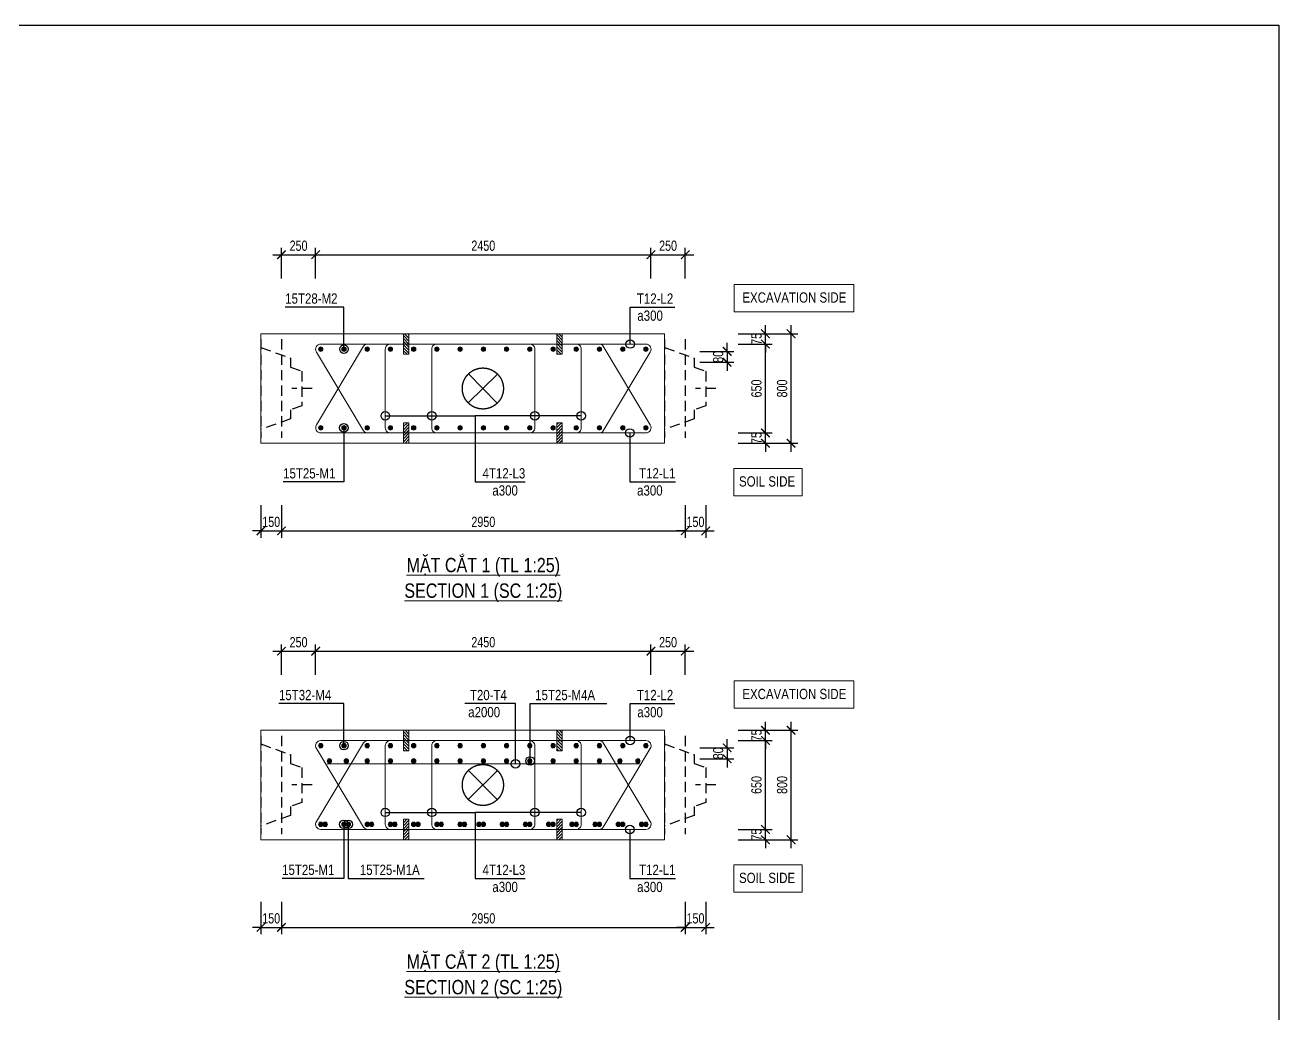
# Model space of a CAD drawing. Header units: millimetres. Extents: x 2746337 to 7547699, y -363432 to 15720.
# Drawn here: x 2907552 to 2944197, y -19783 to 9128 of the extents above; entities that cross this region are included whole.
import ezdxf
from ezdxf.enums import TextEntityAlignment as Align

# ---------------------------------------------------------------- set-up
doc = ezdxf.new("R2010")
doc.units = ezdxf.units.MM
doc.header["$LTSCALE"] = 1200
doc.header["$PDMODE"] = 3
doc.linetypes.add('CENTER', pattern=[2, 1.25, -0.25, 0.25, -0.25])
doc.linetypes.add('HIDDEN', pattern=[0.375, 0.25, -0.125])
for name, color, linetype, lineweight in [('5', 5, 'Continuous', 13), ('BOUND', 3, 'Continuous', 20), ('CWS', 8, 'HIDDEN', 9), ('ENOTE', 2, 'Continuous', 15), ('GRID', 74, 'CENTER', 15), ('K-THUOC', 1, 'Continuous', 18), ('LEADER', 8, 'Continuous', 9), ('MCT', 6, 'Continuous', 20), ('TEXTEN', 3, 'Continuous', 13), ('TEXTMA', 2, 'Continuous', 13), ('TEXTVN', 2, 'Continuous', 20), ('TIE', 4, 'Continuous', 13)]:
    doc.layers.add(name, color=color, linetype=linetype, lineweight=lineweight)
doc.layers.add('CDC.04.HIDDEN', color=8, linetype='HIDDEN')
doc.layers.add('MIE', color=5, linetype='HIDDEN')
doc.styles.add('DB_Arial', font='arial.ttf', dxfattribs={"width": 0.8})
doc.styles.add('SMTEXT', font='arial.ttf', dxfattribs={"width": 0.75})
doc.dimstyles.new('BSV25', dxfattribs={"dimtxt": 300, "dimasz": 250, "dimexe": 200, "dimexo": 0, "dimgap": 108, "dimtad": 1, "dimdec": 0, "dimlfac": 0.25, "dimdsep": 46, "dimtxsty": 'SMTEXT', "dimblk": 'ARCHTICK', "dimcen": 100, "dimdle": 250, "dimclrd": 256, "dimclre": 256, "dimclrt": 2, "dimadec": 0, "dimazin": 0, "dimtfac": 1, "dimtdec": 0, "dimtix": 1, "dimtmove": 2, "dimatfit": 3, "dimfxl": 800, "dimfxlon": 1, "dimtolj": 1, "dimtzin": 0, "dimarcsym": 0})

# ---------------------------------------------------------------- blocks, each defined once
blk = doc.blocks.new('cws800')
at = {"layer": 'CDC.04.HIDDEN'}
for p, q in [((-600, 1440), (-600, -1440)), ((0, 1440), (0, -1440))]:
    blk.add_line(p, q, dxfattribs=at)
for points in [[(0, 1200), (-860, 888), (-860, 627), (-1200, 507), (-1200, -507), (-860, -627), (-860, -888), (0, -1200)], [(-1500, 0), (-900, 0)]]:
    blk.add_lwpolyline(points, dxfattribs=at)
blk = doc.blocks.new('_ArchTick')
at = {"color": 0, "linetype": 'ByBlock', "const_width": 0.15}
blk.add_lwpolyline([(-0.5, -0.5), (0.5, 0.5)], dxfattribs=at)
blk = doc.blocks.new('*D171')
at = {"layer": 'Defpoints', "color": 0, "transparency": 16777216}
for p in [(2914445, -16501), (2915045, -16501), (2915045, -17251)]:
    blk.add_point(p, dxfattribs=at)
at = {"layer": 'K-THUOC', "lineweight": -2, "transparency": 16777216}
for p, q in [((2914445, -16501), (2914445, -17451)), ((2915045, -16501), (2915045, -17451)), ((2914445, -17251), (2914195, -17251)), ((2914445, -17251), (2915045, -17251)), ((2915045, -17251), (2915295, -17251))]:
    blk.add_line(p, q, dxfattribs=at)
at = {"layer": 'K-THUOC', "lineweight": -2, "transparency": 16777216, "xscale": 250, "yscale": 250, "zscale": 250}
blk.add_blockref('_ArchTick', (2914445, -17251), dxfattribs=at)
at = {"layer": 'K-THUOC', "lineweight": -2, "transparency": 16777216, "xscale": 250, "yscale": 250, "zscale": 250, "rotation": 180}
blk.add_blockref('_ArchTick', (2915045, -17251), dxfattribs=at)
at = {"layer": 'K-THUOC', "color": 2, "transparency": 16777216, "insert": (2914745, -16990), "char_height": 300, "attachment_point": 5, "style": 'SMTEXT'}
blk.add_mtext('\\A1;150', dxfattribs=at)
blk = doc.blocks.new('*D172')
at = {"layer": 'Defpoints', "color": 0, "transparency": 16777216}
for p in [(2926845, -16501), (2927445, -16501), (2927445, -17251)]:
    blk.add_point(p, dxfattribs=at)
at = {"layer": 'K-THUOC', "lineweight": -2, "transparency": 16777216}
for p, q in [((2926845, -16501), (2926845, -17451)), ((2927445, -16501), (2927445, -17451)), ((2926845, -17251), (2926595, -17251)), ((2926845, -17251), (2927445, -17251)), ((2927445, -17251), (2927695, -17251))]:
    blk.add_line(p, q, dxfattribs=at)
at = {"layer": 'K-THUOC', "lineweight": -2, "transparency": 16777216, "xscale": 250, "yscale": 250, "zscale": 250}
blk.add_blockref('_ArchTick', (2926845, -17251), dxfattribs=at)
at = {"layer": 'K-THUOC', "lineweight": -2, "transparency": 16777216, "xscale": 250, "yscale": 250, "zscale": 250, "rotation": 180}
blk.add_blockref('_ArchTick', (2927445, -17251), dxfattribs=at)
at = {"layer": 'K-THUOC', "color": 2, "transparency": 16777216, "insert": (2927145, -16990), "char_height": 300, "attachment_point": 5, "style": 'SMTEXT'}
blk.add_mtext('\\A1;150', dxfattribs=at)
blk = doc.blocks.new('*D173')
at = {"layer": 'Defpoints', "color": 0, "transparency": 16777216}
for p in [(2916045, -9178), (2915045, -9869), (2916045, -9869)]:
    blk.add_point(p, dxfattribs=at)
at = {"layer": 'K-THUOC', "lineweight": -2, "transparency": 16777216}
for p, q in [((2915045, -9869), (2915045, -8978)), ((2916045, -9869), (2916045, -8978)), ((2914795, -9178), (2916295, -9178))]:
    blk.add_line(p, q, dxfattribs=at)
at = {"layer": 'K-THUOC', "lineweight": -2, "transparency": 16777216, "xscale": 250, "yscale": 250, "zscale": 250, "rotation": 180}
blk.add_blockref('_ArchTick', (2915045, -9178), dxfattribs=at)
at = {"layer": 'K-THUOC', "lineweight": -2, "transparency": 16777216, "xscale": 250, "yscale": 250, "zscale": 250}
blk.add_blockref('_ArchTick', (2916045, -9178), dxfattribs=at)
at = {"layer": 'K-THUOC', "color": 2, "transparency": 16777216, "insert": (2915545, -8916), "char_height": 300, "attachment_point": 5, "style": 'SMTEXT'}
blk.add_mtext('\\A1;250', dxfattribs=at)
blk = doc.blocks.new('*D174')
at = {"layer": 'Defpoints', "color": 0, "transparency": 16777216}
for p in [(2925843, -9178), (2916045, -9869), (2925843, -9869)]:
    blk.add_point(p, dxfattribs=at)
at = {"layer": 'K-THUOC', "lineweight": -2, "transparency": 16777216}
for p, q in [((2916045, -9869), (2916045, -8978)), ((2925843, -9869), (2925843, -8978)), ((2915795, -9178), (2926093, -9178))]:
    blk.add_line(p, q, dxfattribs=at)
at = {"layer": 'K-THUOC', "lineweight": -2, "transparency": 16777216, "xscale": 250, "yscale": 250, "zscale": 250, "rotation": 180}
blk.add_blockref('_ArchTick', (2916045, -9178), dxfattribs=at)
at = {"layer": 'K-THUOC', "lineweight": -2, "transparency": 16777216, "xscale": 250, "yscale": 250, "zscale": 250}
blk.add_blockref('_ArchTick', (2925843, -9178), dxfattribs=at)
at = {"layer": 'K-THUOC', "color": 2, "transparency": 16777216, "insert": (2920944, -8916), "char_height": 300, "attachment_point": 5, "style": 'SMTEXT'}
blk.add_mtext('\\A1;2450', dxfattribs=at)
blk = doc.blocks.new('*D175')
at = {"layer": 'Defpoints', "color": 0, "transparency": 16777216}
for p in [(2915045, -16501), (2926845, -16501), (2926845, -17251)]:
    blk.add_point(p, dxfattribs=at)
at = {"layer": 'K-THUOC', "lineweight": -2, "transparency": 16777216}
for p, q in [((2915045, -16501), (2915045, -17451)), ((2926845, -16501), (2926845, -17451)), ((2914795, -17251), (2927095, -17251))]:
    blk.add_line(p, q, dxfattribs=at)
at = {"layer": 'K-THUOC', "lineweight": -2, "transparency": 16777216, "xscale": 250, "yscale": 250, "zscale": 250, "rotation": 180}
blk.add_blockref('_ArchTick', (2915045, -17251), dxfattribs=at)
at = {"layer": 'K-THUOC', "lineweight": -2, "transparency": 16777216, "xscale": 250, "yscale": 250, "zscale": 250}
blk.add_blockref('_ArchTick', (2926845, -17251), dxfattribs=at)
at = {"layer": 'K-THUOC', "color": 2, "transparency": 16777216, "insert": (2920945, -16990), "char_height": 300, "attachment_point": 5, "style": 'SMTEXT'}
blk.add_mtext('\\A1;2950', dxfattribs=at)
blk = doc.blocks.new('*D176')
at = {"layer": 'Defpoints', "color": 0, "transparency": 16777216}
for p in [(2926845, -9178), (2925843, -9869), (2926845, -9869)]:
    blk.add_point(p, dxfattribs=at)
at = {"layer": 'K-THUOC', "lineweight": -2, "transparency": 16777216}
for p, q in [((2925843, -9869), (2925843, -8978)), ((2926845, -9869), (2926845, -8978)), ((2925593, -9178), (2927095, -9178))]:
    blk.add_line(p, q, dxfattribs=at)
at = {"layer": 'K-THUOC', "lineweight": -2, "transparency": 16777216, "xscale": 250, "yscale": 250, "zscale": 250, "rotation": 180}
blk.add_blockref('_ArchTick', (2925843, -9178), dxfattribs=at)
at = {"layer": 'K-THUOC', "lineweight": -2, "transparency": 16777216, "xscale": 250, "yscale": 250, "zscale": 250}
blk.add_blockref('_ArchTick', (2926845, -9178), dxfattribs=at)
at = {"layer": 'K-THUOC', "color": 2, "transparency": 16777216, "insert": (2926344, -8916), "char_height": 300, "attachment_point": 5, "style": 'SMTEXT'}
blk.add_mtext('\\A1;250', dxfattribs=at)
blk = doc.blocks.new('mct1')
at = {"lineweight": 9}
h = blk.add_hatch(color=256, dxfattribs=at)
h.dxf.hatch_style = 1
h.paths.add_polyline_path([(-16, 0, 1), (16, 0, 1)])
blk.add_circle((0, 0), 16, dxfattribs=at)
blk = doc.blocks.new('sp')
at = {"layer": '5', "lineweight": 20}
h = blk.add_hatch(dxfattribs=at)
h.set_pattern_fill('ANSI31', color=256, scale=500)
h.set_pattern_definition([(45, (0, 0), (-44.194, 44.194), [])])
h.paths.add_polyline_path([(80, 300), (-80, 300), (-80, -300), (80, -300)])
blk.add_lwpolyline([(-80, -300), (80, -300), (80, 300), (-80, 300)], close=True, dxfattribs=at)
blk = doc.blocks.new('*D187')
at = {"layer": 'Defpoints', "color": 0, "transparency": 16777216}
for p in [(2914445, -4909), (2915045, -4909), (2915045, -5659)]:
    blk.add_point(p, dxfattribs=at)
at = {"layer": 'K-THUOC', "lineweight": -2, "transparency": 16777216}
for p, q in [((2914445, -4909), (2914445, -5859)), ((2915045, -4909), (2915045, -5859)), ((2914445, -5659), (2914195, -5659)), ((2914445, -5659), (2915045, -5659)), ((2915045, -5659), (2915295, -5659))]:
    blk.add_line(p, q, dxfattribs=at)
at = {"layer": 'K-THUOC', "lineweight": -2, "transparency": 16777216, "xscale": 250, "yscale": 250, "zscale": 250}
blk.add_blockref('_ArchTick', (2914445, -5659), dxfattribs=at)
at = {"layer": 'K-THUOC', "lineweight": -2, "transparency": 16777216, "xscale": 250, "yscale": 250, "zscale": 250, "rotation": 180}
blk.add_blockref('_ArchTick', (2915045, -5659), dxfattribs=at)
at = {"layer": 'K-THUOC', "color": 2, "transparency": 16777216, "insert": (2914745, -5398), "char_height": 300, "attachment_point": 5, "style": 'SMTEXT'}
blk.add_mtext('\\A1;150', dxfattribs=at)
blk = doc.blocks.new('*D188')
at = {"layer": 'Defpoints', "color": 0, "transparency": 16777216}
for p in [(2926845, -4909), (2927445, -4909), (2927445, -5659)]:
    blk.add_point(p, dxfattribs=at)
at = {"layer": 'K-THUOC', "lineweight": -2, "transparency": 16777216}
for p, q in [((2926845, -4909), (2926845, -5859)), ((2927445, -4909), (2927445, -5859)), ((2926845, -5659), (2926595, -5659)), ((2926845, -5659), (2927445, -5659)), ((2927445, -5659), (2927695, -5659))]:
    blk.add_line(p, q, dxfattribs=at)
at = {"layer": 'K-THUOC', "lineweight": -2, "transparency": 16777216, "xscale": 250, "yscale": 250, "zscale": 250}
blk.add_blockref('_ArchTick', (2926845, -5659), dxfattribs=at)
at = {"layer": 'K-THUOC', "lineweight": -2, "transparency": 16777216, "xscale": 250, "yscale": 250, "zscale": 250, "rotation": 180}
blk.add_blockref('_ArchTick', (2927445, -5659), dxfattribs=at)
at = {"layer": 'K-THUOC', "color": 2, "transparency": 16777216, "insert": (2927145, -5398), "char_height": 300, "attachment_point": 5, "style": 'SMTEXT'}
blk.add_mtext('\\A1;150', dxfattribs=at)
blk = doc.blocks.new('*D189')
at = {"layer": 'Defpoints', "color": 0, "transparency": 16777216}
for p in [(2916045, 2414), (2915045, 1723), (2916045, 1723)]:
    blk.add_point(p, dxfattribs=at)
at = {"layer": 'K-THUOC', "lineweight": -2, "transparency": 16777216}
for p, q in [((2915045, 1723), (2915045, 2614)), ((2916045, 1723), (2916045, 2614)), ((2914795, 2414), (2916295, 2414))]:
    blk.add_line(p, q, dxfattribs=at)
at = {"layer": 'K-THUOC', "lineweight": -2, "transparency": 16777216, "xscale": 250, "yscale": 250, "zscale": 250, "rotation": 180}
blk.add_blockref('_ArchTick', (2915045, 2414), dxfattribs=at)
at = {"layer": 'K-THUOC', "lineweight": -2, "transparency": 16777216, "xscale": 250, "yscale": 250, "zscale": 250}
blk.add_blockref('_ArchTick', (2916045, 2414), dxfattribs=at)
at = {"layer": 'K-THUOC', "color": 2, "transparency": 16777216, "insert": (2915545, 2676), "char_height": 300, "attachment_point": 5, "style": 'SMTEXT'}
blk.add_mtext('\\A1;250', dxfattribs=at)
blk = doc.blocks.new('*D190')
at = {"layer": 'Defpoints', "color": 0, "transparency": 16777216}
for p in [(2925843, 2414), (2916045, 1723), (2925843, 1723)]:
    blk.add_point(p, dxfattribs=at)
at = {"layer": 'K-THUOC', "lineweight": -2, "transparency": 16777216}
for p, q in [((2916045, 1723), (2916045, 2614)), ((2925843, 1723), (2925843, 2614)), ((2915795, 2414), (2926093, 2414))]:
    blk.add_line(p, q, dxfattribs=at)
at = {"layer": 'K-THUOC', "lineweight": -2, "transparency": 16777216, "xscale": 250, "yscale": 250, "zscale": 250, "rotation": 180}
blk.add_blockref('_ArchTick', (2916045, 2414), dxfattribs=at)
at = {"layer": 'K-THUOC', "lineweight": -2, "transparency": 16777216, "xscale": 250, "yscale": 250, "zscale": 250}
blk.add_blockref('_ArchTick', (2925843, 2414), dxfattribs=at)
at = {"layer": 'K-THUOC', "color": 2, "transparency": 16777216, "insert": (2920944, 2676), "char_height": 300, "attachment_point": 5, "style": 'SMTEXT'}
blk.add_mtext('\\A1;2450', dxfattribs=at)
blk = doc.blocks.new('*D191')
at = {"layer": 'Defpoints', "color": 0, "transparency": 16777216}
for p in [(2915045, -4909), (2926845, -4909), (2926845, -5659)]:
    blk.add_point(p, dxfattribs=at)
at = {"layer": 'K-THUOC', "lineweight": -2, "transparency": 16777216}
for p, q in [((2915045, -4909), (2915045, -5859)), ((2926845, -4909), (2926845, -5859)), ((2914795, -5659), (2927095, -5659))]:
    blk.add_line(p, q, dxfattribs=at)
at = {"layer": 'K-THUOC', "lineweight": -2, "transparency": 16777216, "xscale": 250, "yscale": 250, "zscale": 250, "rotation": 180}
blk.add_blockref('_ArchTick', (2915045, -5659), dxfattribs=at)
at = {"layer": 'K-THUOC', "lineweight": -2, "transparency": 16777216, "xscale": 250, "yscale": 250, "zscale": 250}
blk.add_blockref('_ArchTick', (2926845, -5659), dxfattribs=at)
at = {"layer": 'K-THUOC', "color": 2, "transparency": 16777216, "insert": (2920945, -5398), "char_height": 300, "attachment_point": 5, "style": 'SMTEXT'}
blk.add_mtext('\\A1;2950', dxfattribs=at)
blk = doc.blocks.new('*D192')
at = {"layer": 'Defpoints', "color": 0, "transparency": 16777216}
for p in [(2926845, 2414), (2925843, 1723), (2926845, 1723)]:
    blk.add_point(p, dxfattribs=at)
at = {"layer": 'K-THUOC', "lineweight": -2, "transparency": 16777216}
for p, q in [((2925843, 1723), (2925843, 2614)), ((2926845, 1723), (2926845, 2614)), ((2925593, 2414), (2927095, 2414))]:
    blk.add_line(p, q, dxfattribs=at)
at = {"layer": 'K-THUOC', "lineweight": -2, "transparency": 16777216, "xscale": 250, "yscale": 250, "zscale": 250, "rotation": 180}
blk.add_blockref('_ArchTick', (2925843, 2414), dxfattribs=at)
at = {"layer": 'K-THUOC', "lineweight": -2, "transparency": 16777216, "xscale": 250, "yscale": 250, "zscale": 250}
blk.add_blockref('_ArchTick', (2926845, 2414), dxfattribs=at)
at = {"layer": 'K-THUOC', "color": 2, "transparency": 16777216, "insert": (2926344, 2676), "char_height": 300, "attachment_point": 5, "style": 'SMTEXT'}
blk.add_mtext('\\A1;250', dxfattribs=at)
blk = doc.blocks.new('tremie')
at = {"layer": 'MIE', "color": 74, "ltscale": 1000}
for p, q in [((424, -424), (-424, 424)), ((424, 424), (-424, -424))]:
    blk.add_line(p, q, dxfattribs=at)
at = {"layer": 'MIE', "ltscale": 500}
blk.add_circle((0, 0), 600, dxfattribs=at)
blk = doc.blocks.new('*D130')
at = {"layer": 'Defpoints', "color": 0, "transparency": 16777216}
for p in [(2928440, -11489), (2929940, -11489), (2928440, -14689)]:
    blk.add_point(p, dxfattribs=at)
at = {"layer": 'K-THUOC', "lineweight": -2, "transparency": 16777216}
for p, q in [((2929940, -14939), (2929940, -11239)), ((2929140, -11489), (2930140, -11489)), ((2929140, -14689), (2930140, -14689))]:
    blk.add_line(p, q, dxfattribs=at)
at = {"layer": 'K-THUOC', "lineweight": -2, "transparency": 16777216, "xscale": 250, "yscale": 250, "zscale": 250}
for p, rotation in [((2929940, -11489), 90), ((2929940, -14689), 270)]:
    blk.add_blockref('_ArchTick', p, dxfattribs=dict(at, rotation=rotation))
at = {"layer": 'K-THUOC', "color": 2, "transparency": 16777216, "insert": (2929679, -13089), "char_height": 300, "attachment_point": 5, "rotation": 90, "style": 'SMTEXT'}
blk.add_mtext('\\A1;800', dxfattribs=at)
blk = doc.blocks.new('*D131')
at = {"layer": 'Defpoints', "color": 0, "transparency": 16777216}
for p in [(2928440, -14389), (2929190, -14389), (2928082, -14689)]:
    blk.add_point(p, dxfattribs=at)
at = {"layer": 'K-THUOC', "lineweight": -2, "transparency": 16777216}
for p, q in [((2929190, -14389), (2929190, -14139)), ((2928440, -14389), (2929390, -14389)), ((2929190, -14689), (2929190, -14389)), ((2928390, -14689), (2929390, -14689)), ((2929190, -14689), (2929190, -14939))]:
    blk.add_line(p, q, dxfattribs=at)
at = {"layer": 'K-THUOC', "lineweight": -2, "transparency": 16777216, "xscale": 250, "yscale": 250, "zscale": 250}
for p, rotation in [((2929190, -14389), 270), ((2929190, -14689), 90)]:
    blk.add_blockref('_ArchTick', p, dxfattribs=dict(at, rotation=rotation))
at = {"layer": 'K-THUOC', "color": 2, "transparency": 16777216, "insert": (2928929, -14539), "char_height": 300, "attachment_point": 5, "rotation": 90, "style": 'SMTEXT'}
blk.add_mtext('\\A1;75', dxfattribs=at)
blk = doc.blocks.new('*D132')
at = {"layer": 'Defpoints', "color": 0, "transparency": 16777216}
for p in [(2928082, -11789), (2929190, -11789), (2928082, -14389)]:
    blk.add_point(p, dxfattribs=at)
at = {"layer": 'K-THUOC', "lineweight": -2, "transparency": 16777216}
for p, q in [((2929190, -14639), (2929190, -11539)), ((2928390, -11789), (2929390, -11789)), ((2928390, -14389), (2929390, -14389))]:
    blk.add_line(p, q, dxfattribs=at)
at = {"layer": 'K-THUOC', "lineweight": -2, "transparency": 16777216, "xscale": 250, "yscale": 250, "zscale": 250}
for p, rotation in [((2929190, -11789), 90), ((2929190, -14389), 270)]:
    blk.add_blockref('_ArchTick', p, dxfattribs=dict(at, rotation=rotation))
at = {"layer": 'K-THUOC', "color": 2, "transparency": 16777216, "insert": (2928929, -13089), "char_height": 300, "attachment_point": 5, "rotation": 90, "style": 'SMTEXT'}
blk.add_mtext('\\A1;650', dxfattribs=at)
blk = doc.blocks.new('*D133')
at = {"layer": 'Defpoints', "color": 0, "transparency": 16777216}
for p in [(2928082, -11489), (2929190, -11489), (2928082, -11789)]:
    blk.add_point(p, dxfattribs=at)
at = {"layer": 'K-THUOC', "lineweight": -2, "transparency": 16777216}
for p, q in [((2929190, -11489), (2929190, -11239)), ((2928390, -11489), (2929390, -11489)), ((2929190, -11789), (2929190, -11489)), ((2928390, -11789), (2929390, -11789)), ((2929190, -11789), (2929190, -12039))]:
    blk.add_line(p, q, dxfattribs=at)
at = {"layer": 'K-THUOC', "lineweight": -2, "transparency": 16777216, "xscale": 250, "yscale": 250, "zscale": 250}
for p, rotation in [((2929190, -11489), 270), ((2929190, -11789), 90)]:
    blk.add_blockref('_ArchTick', p, dxfattribs=dict(at, rotation=rotation))
at = {"layer": 'K-THUOC', "color": 2, "transparency": 16777216, "insert": (2928929, -11639), "char_height": 300, "attachment_point": 5, "rotation": 90, "style": 'SMTEXT'}
blk.add_mtext('\\A1;75', dxfattribs=at)
blk = doc.blocks.new('*D134')
at = {"layer": 'Defpoints', "color": 0, "transparency": 16777216}
for p in [(2927105, -12003), (2927105, -12323), (2928071, -12323)]:
    blk.add_point(p, dxfattribs=at)
at = {"layer": 'K-THUOC', "lineweight": -2, "transparency": 16777216}
for p, q in [((2927271, -12003), (2928271, -12003)), ((2928071, -12003), (2928071, -11753)), ((2928071, -12003), (2928071, -12323)), ((2927271, -12323), (2928271, -12323)), ((2928071, -12323), (2928071, -12573))]:
    blk.add_line(p, q, dxfattribs=at)
at = {"layer": 'K-THUOC', "lineweight": -2, "transparency": 16777216, "xscale": 250, "yscale": 250, "zscale": 250}
for p, rotation in [((2928071, -12003), 270), ((2928071, -12323), 90)]:
    blk.add_blockref('_ArchTick', p, dxfattribs=dict(at, rotation=rotation))
at = {"layer": 'K-THUOC', "color": 2, "transparency": 16777216, "insert": (2927810, -12163), "char_height": 300, "attachment_point": 5, "rotation": 90, "style": 'SMTEXT'}
blk.add_mtext('\\A1;80', dxfattribs=at)
blk = doc.blocks.new('*D135')
at = {"layer": 'Defpoints', "color": 0, "transparency": 16777216}
for p in [(2928440, 103), (2929940, 103), (2928440, -3097)]:
    blk.add_point(p, dxfattribs=at)
at = {"layer": 'K-THUOC', "lineweight": -2, "transparency": 16777216}
for p, q in [((2929140, 103), (2930140, 103)), ((2929940, -3347), (2929940, 353)), ((2929140, -3097), (2930140, -3097))]:
    blk.add_line(p, q, dxfattribs=at)
at = {"layer": 'K-THUOC', "lineweight": -2, "transparency": 16777216, "xscale": 250, "yscale": 250, "zscale": 250}
for p, rotation in [((2929940, 103), 90), ((2929940, -3097), 270)]:
    blk.add_blockref('_ArchTick', p, dxfattribs=dict(at, rotation=rotation))
at = {"layer": 'K-THUOC', "color": 2, "transparency": 16777216, "insert": (2929679, -1497), "char_height": 300, "attachment_point": 5, "rotation": 90, "style": 'SMTEXT'}
blk.add_mtext('\\A1;800', dxfattribs=at)
blk = doc.blocks.new('*D136')
at = {"layer": 'Defpoints', "color": 0, "transparency": 16777216}
for p in [(2928440, -2797), (2929190, -2797), (2928082, -3097)]:
    blk.add_point(p, dxfattribs=at)
at = {"layer": 'K-THUOC', "lineweight": -2, "transparency": 16777216}
for p, q in [((2929190, -2797), (2929190, -2547)), ((2928440, -2797), (2929390, -2797)), ((2929190, -3097), (2929190, -2797)), ((2928390, -3097), (2929390, -3097)), ((2929190, -3097), (2929190, -3347))]:
    blk.add_line(p, q, dxfattribs=at)
at = {"layer": 'K-THUOC', "lineweight": -2, "transparency": 16777216, "xscale": 250, "yscale": 250, "zscale": 250}
for p, rotation in [((2929190, -2797), 270), ((2929190, -3097), 90)]:
    blk.add_blockref('_ArchTick', p, dxfattribs=dict(at, rotation=rotation))
at = {"layer": 'K-THUOC', "color": 2, "transparency": 16777216, "insert": (2928929, -2947), "char_height": 300, "attachment_point": 5, "rotation": 90, "style": 'SMTEXT'}
blk.add_mtext('\\A1;75', dxfattribs=at)
blk = doc.blocks.new('*D137')
at = {"layer": 'Defpoints', "color": 0, "transparency": 16777216}
for p in [(2928082, -197), (2929190, -197), (2928082, -2797)]:
    blk.add_point(p, dxfattribs=at)
at = {"layer": 'K-THUOC', "lineweight": -2, "transparency": 16777216}
for p, q in [((2929190, -3047), (2929190, 53)), ((2928390, -197), (2929390, -197)), ((2928390, -2797), (2929390, -2797))]:
    blk.add_line(p, q, dxfattribs=at)
at = {"layer": 'K-THUOC', "lineweight": -2, "transparency": 16777216, "xscale": 250, "yscale": 250, "zscale": 250}
for p, rotation in [((2929190, -197), 90), ((2929190, -2797), 270)]:
    blk.add_blockref('_ArchTick', p, dxfattribs=dict(at, rotation=rotation))
at = {"layer": 'K-THUOC', "color": 2, "transparency": 16777216, "insert": (2928929, -1497), "char_height": 300, "attachment_point": 5, "rotation": 90, "style": 'SMTEXT'}
blk.add_mtext('\\A1;650', dxfattribs=at)
blk = doc.blocks.new('*D138')
at = {"layer": 'Defpoints', "color": 0, "transparency": 16777216}
for p in [(2928082, 103), (2929190, 103), (2928082, -197)]:
    blk.add_point(p, dxfattribs=at)
at = {"layer": 'K-THUOC', "lineweight": -2, "transparency": 16777216}
for p, q in [((2928390, 103), (2929390, 103)), ((2929190, 103), (2929190, 353)), ((2929190, -197), (2929190, 103)), ((2928390, -197), (2929390, -197)), ((2929190, -197), (2929190, -447))]:
    blk.add_line(p, q, dxfattribs=at)
at = {"layer": 'K-THUOC', "lineweight": -2, "transparency": 16777216, "xscale": 250, "yscale": 250, "zscale": 250}
for p, rotation in [((2929190, 103), 270), ((2929190, -197), 90)]:
    blk.add_blockref('_ArchTick', p, dxfattribs=dict(at, rotation=rotation))
at = {"layer": 'K-THUOC', "color": 2, "transparency": 16777216, "insert": (2928929, -47), "char_height": 300, "attachment_point": 5, "rotation": 90, "style": 'SMTEXT'}
blk.add_mtext('\\A1;75', dxfattribs=at)
blk = doc.blocks.new('*D139')
at = {"layer": 'Defpoints', "color": 0, "transparency": 16777216}
for p in [(2927105, -411), (2927105, -731), (2928071, -731)]:
    blk.add_point(p, dxfattribs=at)
at = {"layer": 'K-THUOC', "lineweight": -2, "transparency": 16777216}
for p, q in [((2928071, -411), (2928071, -161)), ((2927271, -411), (2928271, -411)), ((2927271, -731), (2928271, -731)), ((2928071, -411), (2928071, -731)), ((2928071, -731), (2928071, -981))]:
    blk.add_line(p, q, dxfattribs=at)
at = {"layer": 'K-THUOC', "lineweight": -2, "transparency": 16777216, "xscale": 250, "yscale": 250, "zscale": 250}
for p, rotation in [((2928071, -411), 270), ((2928071, -731), 90)]:
    blk.add_blockref('_ArchTick', p, dxfattribs=dict(at, rotation=rotation))
at = {"layer": 'K-THUOC', "color": 2, "transparency": 16777216, "insert": (2927810, -571), "char_height": 300, "attachment_point": 5, "rotation": 90, "style": 'SMTEXT'}
blk.add_mtext('\\A1;80', dxfattribs=at)

msp = doc.modelspace()

# ---------------------------------------------------------------- linework, layer by layer
msp.add_lwpolyline([(2850680.1, 9128.3), (2944197.4, 9128.3), (2944197.4, -68024), (2850680.1, -68024)], close=True)
at = {"layer": 'BOUND'}
for points in [[(2914444.7, -3097.3), (2926244.7, -3097.3), (2926244.7, 102.7), (2914444.7, 102.7)], [(2914444.7, -14689.3), (2926244.7, -14689.3), (2926244.7, -11489.3), (2914444.7, -11489.3)]]:
    msp.add_lwpolyline(points, close=True, dxfattribs=at)
at = {"layer": 'ENOTE'}
for points in [[(2928276.7, 1545.2), (2931776.7, 1545.2), (2931776.7, 745.2), (2928276.7, 745.2)], [(2928266.1, -3831.4), (2930266.1, -3831.4), (2930266.1, -4631.4), (2928266.1, -4631.4)], [(2928276.7, -10046.7), (2931776.7, -10046.7), (2931776.7, -10846.7), (2928276.7, -10846.7)], [(2928266.1, -15423.3), (2930266.1, -15423.3), (2930266.1, -16223.3), (2928266.1, -16223.3)]]:
    msp.add_lwpolyline(points, close=True, dxfattribs=at)
at = {"layer": 'TIE'}
msp.add_line((2916379.6, -12471.2), (2925511.5, -12471.2), dxfattribs=at)
at = {"layer": 'TIE', "lineweight": 20}
for points in [[(2917566.5, -197.3, 0.244599), (2917443.6, -261.3), (2916071.9, -2561.3, 0.6069433), (2916194.7, -2797.3), (2925697.2, -2797.3, 0.6069433), (2925820.1, -2561.3), (2924448.3, -261.3, 0.244599), (2924325.5, -197.3)], [(2924325.5, -2797.3, 0.244599), (2924448.3, -2733.4), (2925820.1, -433.4, 0.6069433), (2925697.2, -197.3), (2916194.7, -197.3, 0.6069433), (2916071.9, -433.4), (2917443.6, -2733.4, 0.244599), (2917566.5, -2797.3)], [(2917566.5, -11789.3, 0.244599), (2917443.6, -11853.2), (2916071.9, -14153.2, 0.6069433), (2916194.7, -14389.3), (2925697.2, -14389.3, 0.6069433), (2925820.1, -14153.2), (2924448.3, -11853.2, 0.244599), (2924325.5, -11789.3)], [(2924325.5, -14389.3, 0.244599), (2924448.3, -14325.4), (2925820.1, -12025.4, 0.6069433), (2925697.2, -11789.3), (2916194.7, -11789.3, 0.6069433), (2916071.9, -12025.4), (2917443.6, -14325.4, 0.244599), (2917566.5, -14389.3)]]:
    msp.add_lwpolyline(points, format="xyb", dxfattribs=at)
at = {"layer": 'TIE'}
for points in [[(2918681, -2797.3), (2918231, -2797.3, -0.4142136), (2918081, -2647.3), (2918081, -347.3, -0.4142136), (2918231, -197.3), (2918681, -197.3)], [(2920038.5, -2797.3), (2919588.5, -2797.3, -0.4142136), (2919438.5, -2647.3), (2919438.5, -347.3, -0.4142136), (2919588.5, -197.3), (2920038.5, -197.3)], [(2921849.5, -2797.3), (2922299.5, -2797.3, 0.4142136), (2922449.5, -2647.3), (2922449.5, -347.3, 0.4142136), (2922299.5, -197.3), (2921849.5, -197.3)], [(2923207, -2797.3), (2923657, -2797.3, 0.4142136), (2923807, -2647.3), (2923807, -347.3, 0.4142136), (2923657, -197.3), (2923207, -197.3)], [(2918681, -14389.3), (2918231, -14389.3, -0.4142136), (2918081, -14239.3), (2918081, -11939.3, -0.4142136), (2918231, -11789.3), (2918681, -11789.3)], [(2919588.5, -14389.3, -0.4142136), (2919438.5, -14239.3), (2919438.5, -11939.3, -0.4142136), (2919588.5, -11789.3)], [(2921849.5, -14389.3), (2922299.5, -14389.3, 0.4142136), (2922449.5, -14239.3), (2922449.5, -11939.3, 0.4142136), (2922299.5, -11789.3), (2921849.5, -11789.3)], [(2923207, -14389.3), (2923657, -14389.3, 0.4142136), (2923807, -14239.3), (2923807, -11939.3, 0.4142136), (2923657, -11789.3), (2923207, -11789.3)]]:
    msp.add_lwpolyline(points, format="xyb", dxfattribs=at)

# ---------------------------------------------------------------- block references
at = {"layer": 'CWS', "xscale": -1}
for p in [(2914444.7, -1497.3), (2926244.7, -1497.3), (2914444.7, -13089.3), (2926244.7, -13089.3)]:
    msp.add_blockref('cws800', p, dxfattribs=at)
at = {"layer": 'ENOTE', "xscale": -1}
for p in [(2918690.6, -197.3), (2923169.1, -197.3), (2918690.6, -11789.3), (2923169.1, -11789.3)]:
    msp.add_blockref('sp', p, dxfattribs=at)
at = {"layer": 'ENOTE', "rotation": 180}
for p in [(2918690.6, -2797.3), (2923169.1, -2797.3), (2918690.6, -14389.3), (2923169.1, -14389.3)]:
    msp.add_blockref('sp', p, dxfattribs=at)
at = {"layer": 'GRID', "rotation": 269.672406155841}
for p in [(2920932.1, -1497.3), (2920932.1, -13089.3)]:
    msp.add_blockref('tremie', p, dxfattribs=at)
at = {"layer": 'MCT', "xscale": -4, "yscale": 4, "zscale": 4, "rotation": 180}
for p in [(2916194.7, -347.3), (2916873.5, -347.3), (2917552.2, -347.3), (2918231, -347.3), (2918909.7, -347.3), (2919588.5, -347.3), (2920267.2, -347.3), (2920946, -347.3), (2921624.7, -347.3), (2922303.5, -347.3), (2922982.2, -347.3), (2923661, -347.3), (2924339.7, -347.3), (2925018.5, -347.3), (2925697.2, -347.3), (2916873.5, -2647.3), (2917552.2, -2647.3), (2918231, -2647.3), (2918909.7, -2647.3), (2919588.5, -2647.3), (2920267.2, -2647.3), (2920946, -2647.3), (2921624.7, -2647.3), (2922303.5, -2647.3), (2922982.2, -2647.3), (2923661, -2647.3), (2924339.7, -2647.3), (2925018.5, -2647.3), (2925697.2, -2647.3), (2916194.7, -11939.3), (2916873.5, -11939.3), (2917552.2, -11939.3), (2918231, -11939.3), (2918909.7, -11939.3), (2919588.5, -11939.3), (2920267.2, -11939.3), (2920946, -11939.3), (2921624.7, -11939.3), (2922303.5, -11939.3), (2922982.2, -11939.3), (2923661, -11939.3), (2924339.7, -11939.3), (2925018.5, -11939.3), (2925697.2, -11939.3), (2916445.6, -12387.3), (2916941.7, -12387.3), (2917552.2, -12387.3), (2918231, -12387.3), (2918909.7, -12387.3), (2919588.5, -12387.3), (2920267.2, -12387.3), (2920946, -12387.3), (2921624.7, -12387.3), (2922303.5, -12387.3), (2922982.2, -12387.3), (2923661, -12387.3), (2924339.7, -12387.3), (2924938.7, -12387.3), (2925465.1, -12387.3), (2916873.5, -14239.3), (2917001.5, -14239.3), (2917552.2, -14239.3), (2917680.2, -14239.3), (2918231, -14239.3), (2918359, -14239.3), (2918909.7, -14239.3), (2919037.7, -14239.3), (2919588.5, -14239.3), (2919716.5, -14239.3), (2920267.2, -14239.3), (2920395.2, -14239.3), (2920818, -14239.3), (2920946, -14239.3), (2921496.7, -14239.3), (2921624.7, -14239.3), (2922175.5, -14239.3), (2922303.5, -14239.3), (2922854.2, -14239.3), (2922982.2, -14239.3), (2923533, -14239.3), (2923661, -14239.3), (2924211.7, -14239.3), (2924339.7, -14239.3), (2924890.5, -14239.3), (2925018.5, -14239.3)]:
    msp.add_blockref('mct1', p, dxfattribs=at)
at = {"layer": 'MCT', "xscale": 4, "yscale": 4, "zscale": 4}
for p in [(2916194.7, -2647.3), (2916194.7, -14239.3), (2916322.7, -14239.3), (2925569.2, -14239.3), (2925697.2, -14239.3)]:
    msp.add_blockref('mct1', p, dxfattribs=at)

# ---------------------------------------------------------------- texts
at = {"layer": 'TEXTEN', "style": 'DB_Arial', "width": 0.8}
for s, p in [('T12-L2', (2926495.6, 982.7)), ('4T12-L3', (2922171.4, -4127.3)), ('T12-L1', (2926559.8, -4127.3)), ('a300', (2921954.7, -4627.3)), ('T20-T4', (2921633.8, -10609.3)), ('T12-L2', (2926495.6, -10609.3)), ('4T12-L3', (2922171.4, -15719.3)), ('T12-L1', (2926559.8, -15719.3)), ('a300', (2921954.7, -16219.3))]:
    msp.add_text(s, height=300, dxfattribs=at).set_placement(p, align=Align.RIGHT)
for s, p in [('a300', (2925446, 482.7)), ('a300', (2925439.8, -4627.3)), ('a2000', (2920503.4, -11109.3)), ('a300', (2925446, -11109.3)), ('a300', (2925439.8, -16219.3))]:
    msp.add_text(s, height=300, dxfattribs=at).set_placement(p)
at = {"layer": 'TEXTMA', "style": 'DB_Arial', "width": 0.8}
for s, p in [('15T28-M2', (2915155.7, 982.7)), ('15T25-M1', (2915094.2, -4127.3)), ('15T32-M4', (2914972.6, -10609.3)), ('15T25-M4A', (2922460.7, -10609.3)), ('15T25-M1', (2915064.2, -15719.3)), ('15T25-M1A', (2917335.3, -15719.3))]:
    msp.add_text(s, height=300, dxfattribs=at).set_placement(p)
at = {"layer": 'TEXTVN', "style": 'DB_Arial', "width": 0.8}
for p in [(2928515.9, 1013.5), (2928515.9, -10578.4)]:
    msp.add_text('EXCAVATION SIDE', height=300, dxfattribs=at).set_placement(p)
for p in [(2930058.3, -4363.1), (2930058.3, -15955)]:
    msp.add_text('SOIL SIDE', height=300, dxfattribs=at).set_placement(p, align=Align.RIGHT)
for s, p in [('%%UMẶT CẮT 1 (TL 1:25)', (2920944.7, -6659.2)), ('%%USECTION 1 (SC 1:25)', (2920944.7, -7459.2)), ('%%UMẶT CẮT 2 (TL 1:25)', (2920944.7, -18251.1)), ('%%USECTION 2 (SC 1:25)', (2920944.7, -19051.1))]:
    msp.add_text(s, height=420, rotation=360, dxfattribs=at).set_placement(p, align=Align.MIDDLE)

# ---------------------------------------------------------------- dimensions: what is measured, and where the dimension line sits
at = {"layer": 'K-THUOC'}
for base, p1, p2, picture, middle in [((2916044.7, 2414.4), (2915044.7, 1723.3), (2916044.7, 1723.3), '*D189', (2915544.7, 2675.5)), ((2925843.2, 2414.4), (2916044.7, 1723.3), (2925843.2, 1723.3), '*D190', (2920944, 2675.5)), ((2926844.7, 2414.4), (2925843.2, 1723.3), (2926844.7, 1723.3), '*D192', (2926344, 2675.5)), ((2915044.7, -5659.2), (2914444.7, -4909.2), (2915044.7, -4909.2), '*D187', (2914744.7, -5398)), ((2926844.7, -5659.2), (2915044.7, -4909.2), (2926844.7, -4909.2), '*D191', (2920944.7, -5398)), ((2927444.7, -5659.2), (2926844.7, -4909.2), (2927444.7, -4909.2), '*D188', (2927144.7, -5398)), ((2916044.7, -9177.6), (2915044.7, -9868.6), (2916044.7, -9868.6), '*D173', (2915544.7, -8916.4)), ((2925843.2, -9177.6), (2916044.7, -9868.6), (2925843.2, -9868.6), '*D174', (2920944, -8916.4)), ((2926844.7, -9177.6), (2925843.2, -9868.6), (2926844.7, -9868.6), '*D176', (2926344, -8916.4)), ((2915044.7, -17251.1), (2914444.7, -16501.1), (2915044.7, -16501.1), '*D171', (2914744.7, -16990)), ((2926844.7, -17251.1), (2915044.7, -16501.1), (2926844.7, -16501.1), '*D175', (2920944.7, -16990)), ((2927444.7, -17251.1), (2926844.7, -16501.1), (2927444.7, -16501.1), '*D172', (2927144.7, -16990))]:
    dim = msp.add_linear_dim(base=base, p1=p1, p2=p2, dimstyle='BSV25', dxfattribs=at)
    dim.commit()
    dim.dimension.update_dxf_attribs({"geometry": picture, "text_midpoint": middle})
for base, p1, p2, picture, middle in [((2929190, 102.7), (2928081.9, -197.3), (2928081.9, 102.7), '*D138', (2928929.4, -47.3)), ((2929190, -197.3), (2928081.9, -2797.3), (2928081.9, -197.3), '*D137', (2928928.8, -1497.3)), ((2929940, 102.7), (2928440, -3097.3), (2928440, 102.7), '*D135', (2929678.8, -1497.3)), ((2928071.2, -731.3), (2927104.7, -411.3), (2927104.7, -731.3), '*D139', (2927810, -571.3)), ((2929190, -2797.3), (2928081.9, -3097.3), (2928440, -2797.3), '*D136', (2928929.4, -2947.3)), ((2929190, -11489.3), (2928081.9, -11789.3), (2928081.9, -11489.3), '*D133', (2928929.4, -11639.3)), ((2929940, -11489.3), (2928440, -14689.3), (2928440, -11489.3), '*D130', (2929678.8, -13089.3)), ((2929190, -11789.3), (2928081.9, -14389.3), (2928081.9, -11789.3), '*D132', (2928928.8, -13089.3)), ((2928071.2, -12323.3), (2927104.7, -12003.3), (2927104.7, -12323.3), '*D134', (2927810, -12163.3)), ((2929190, -14389.3), (2928081.9, -14689.3), (2928440, -14389.3), '*D131', (2928929.4, -14539.3))]:
    dim = msp.add_linear_dim(base=base, p1=p1, p2=p2, angle=90, dimstyle='BSV25', dxfattribs=at)
    dim.commit()
    dim.dimension.update_dxf_attribs({"geometry": picture, "text_midpoint": middle})

# ---------------------------------------------------------------- leaders
at = {"layer": 'LEADER'}
for points in [[(2916872.6, -347.3), (2916872.6, 882.7), (2915155.7, 882.7)], [(2925236, -197.3), (2925236, 882.7), (2926545.4, 882.7)], [(2918081, -2297.3), (2920703, -2297.3), (2920703, -4227.3), (2922171.7, -4227.3)], [(2919438.5, -2297.3), (2920703, -2297.3), (2920703, -4227.3), (2922171.7, -4227.3)], [(2922449.5, -2297.3), (2920703, -2297.3), (2920703, -4227.3), (2922171.7, -4227.3)], [(2923807, -2297.3), (2920703, -2297.3), (2920703, -4227.3), (2922171.7, -4227.3)], [(2916868.7, -2647.3), (2916868.7, -4227.3), (2915094.2, -4227.3)], [(2925229.8, -2797.3), (2925229.8, -4227.3), (2926559.8, -4227.3)], [(2916872.6, -11939.3), (2916872.6, -10709.3), (2914972.6, -10709.3)], [(2921885.2, -12471.2), (2921885.2, -10709.3), (2920400.8, -10709.3)], [(2922313.6, -12387.3), (2922313.6, -10709.3), (2924557, -10709.3)], [(2925236, -11789.3), (2925236, -10709.3), (2926545.4, -10709.3)], [(2918081, -13889.3), (2920703, -13889.3), (2920703, -15819.3), (2922171.7, -15819.3)], [(2919438.5, -13889.3), (2920703, -13889.3), (2920703, -15819.3), (2922171.7, -15819.3)], [(2922449.5, -13889.3), (2920703, -13889.3), (2920703, -15819.3), (2922171.7, -15819.3)], [(2923807, -13889.3), (2920703, -13889.3), (2920703, -15819.3), (2922171.7, -15819.3)], [(2916868.7, -14239.3), (2916868.7, -15819.3), (2915064.2, -15819.3)], [(2916996.7, -14239.3), (2916996.7, -15819.3), (2919217, -15819.3)], [(2925229.8, -14389.3), (2925229.8, -15819.3), (2926559.8, -15819.3)]]:
    msp.add_leader(points, dimstyle='BSV25', override={"dimldrblk": 'Origin'}, dxfattribs=at)

doc.saveas('drawing.dxf')
